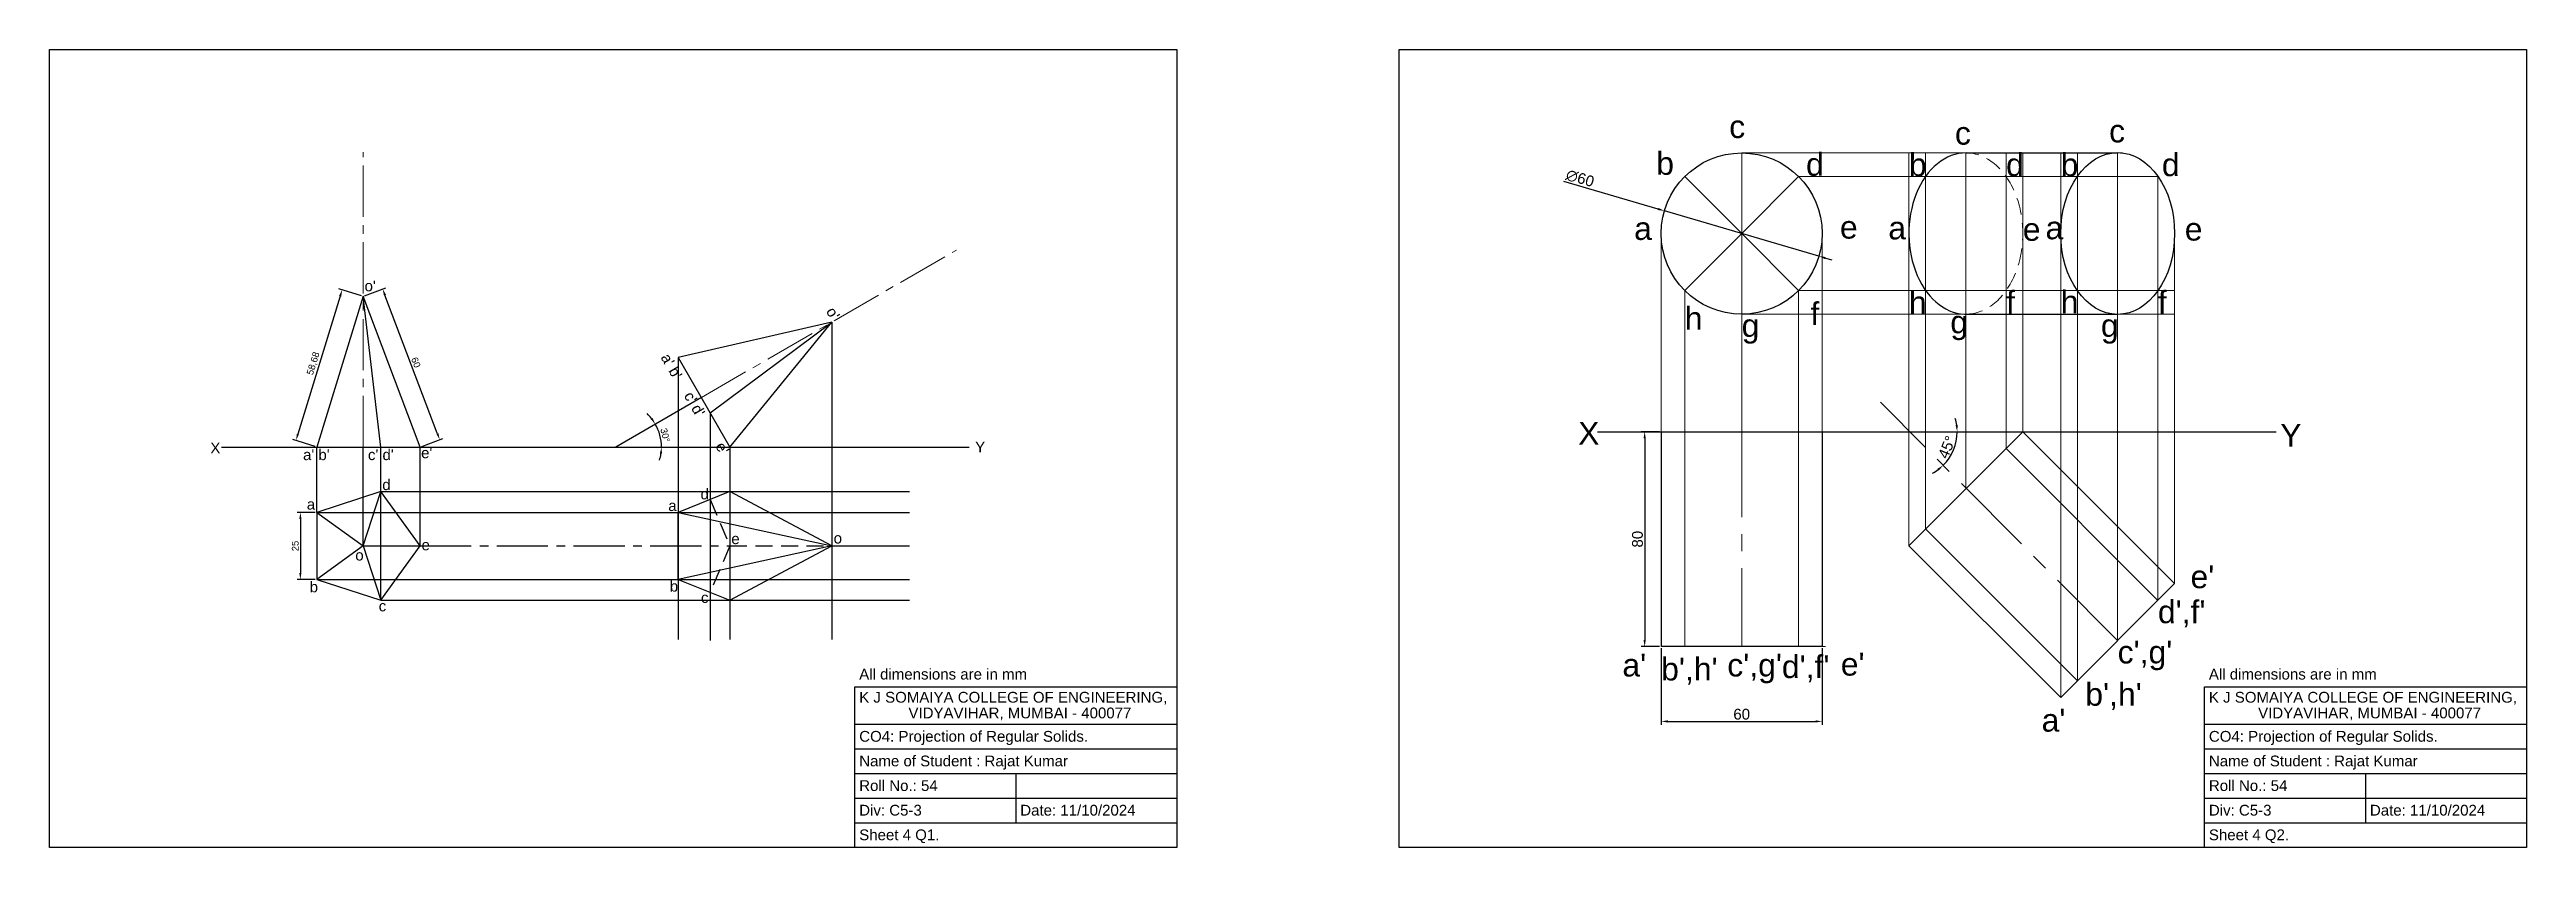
# Model space of a CAD drawing. Header units: millimetres. Extents: x 2301 to 3224, y 1606 to 1903.
import ezdxf

# ---------------------------------------------------------------- set-up
doc = ezdxf.new("R2010")
doc.units = ezdxf.units.MM
for name, pattern in [('CENTER', [50.8, 31.75, -6.35, 6.35, -6.35]), ('CENTER2', [28.575, 19.05, -3.175, 3.175, -3.175]), ('DASHED2', [9.525, 6.35, -3.175]), ('HIDDEN', [9.525, 6.35, -3.175])]:
    doc.linetypes.add(name, pattern=pattern)
doc.styles.get("Standard").update_dxf_attribs({"font": 'arial.ttf'})
doc.dimstyles.new('ISO-25', dxfattribs={"dimtxt": 2.5, "dimasz": 2.5, "dimexe": 1.25, "dimexo": 0.625, "dimtad": 1, "dimtxsty": 'Standard', "dimcen": 2.5, "dimadec": 0, "dimazin": 0, "dimtfac": 1, "dimtmove": 0, "dimatfit": 3, "dimfxl": 1, "dimarcsym": 0})

# ---------------------------------------------------------------- blocks, each defined once
blk = doc.blocks.new('*D3')
at = {"color": 0, "lineweight": -2, "transparency": 16777216}
for p, q in [((2400.12, 1730.72), (2393.33, 1730.72)), ((2394.58, 1728.22), (2394.58, 1708.22)), ((2400.12, 1705.72), (2393.33, 1705.72))]:
    blk.add_line(p, q, dxfattribs=at)
at = {"color": 0, "transparency": 16777216}
for points in [[(2394.16, 1728.22), (2394.99, 1728.22), (2394.58, 1730.72)], [(2394.16, 1708.22), (2394.99, 1708.22), (2394.58, 1705.72)]]:
    blk.add_solid(points, dxfattribs=at)
at = {"layer": 'Defpoints', "color": 0, "transparency": 16777216}
for p in [(2400.74, 1730.72), (2394.58, 1705.72), (2400.74, 1705.72)]:
    blk.add_point(p, dxfattribs=at)
at = {"color": 0, "lineweight": 9, "transparency": 16777216, "insert": (2392.67, 1718.22), "char_height": 2.5, "attachment_point": 5, "rotation": 90}
blk.add_mtext('25', dxfattribs=at)
blk = doc.blocks.new('*D6')
at = {"color": 0, "lineweight": -2, "transparency": 16777216}
for p, q in [((2418.53, 1811.39), (2426.38, 1814.37)), ((2445.59, 1760.16), (2426.1, 1811.58)), ((2439.8, 1755.29), (2447.64, 1758.26))]:
    blk.add_line(p, q, dxfattribs=at)
at = {"color": 0, "transparency": 16777216}
for points in [[(2426.49, 1811.73), (2425.71, 1811.44), (2425.21, 1813.92)], [(2445.98, 1760.3), (2445.2, 1760.01), (2446.48, 1757.82)]]:
    blk.add_solid(points, dxfattribs=at)
at = {"layer": 'Defpoints', "color": 0, "transparency": 16777216}
for p in [(2417.94, 1811.17), (2425.21, 1813.92), (2439.21, 1755.06)]:
    blk.add_point(p, dxfattribs=at)
at = {"color": 0, "transparency": 16777216, "insert": (2437.62, 1786.54), "char_height": 2.5, "attachment_point": 5, "rotation": 290.75899}
blk.add_mtext('60', dxfattribs=at)
blk = doc.blocks.new('*D7')
at = {"color": 0, "lineweight": -2, "transparency": 16777216}
for p, q in [((2409.4, 1811.17), (2393.67, 1759.85)), ((2417.35, 1811.35), (2408.94, 1813.93)), ((2400.14, 1755.25), (2391.74, 1757.82))]:
    blk.add_line(p, q, dxfattribs=at)
at = {"color": 0, "transparency": 16777216}
for points in [[(2409.01, 1811.3), (2409.8, 1811.05), (2410.14, 1813.56)], [(2393.27, 1759.97), (2394.06, 1759.73), (2392.93, 1757.46)]]:
    blk.add_solid(points, dxfattribs=at)
at = {"layer": 'Defpoints', "color": 0, "transparency": 16777216}
for p in [(2417.94, 1811.17), (2392.93, 1757.46), (2400.74, 1755.06)]:
    blk.add_point(p, dxfattribs=at)
at = {"color": 0, "transparency": 16777216, "insert": (2399.5, 1786.13), "char_height": 2.5, "attachment_point": 5, "rotation": 72.95161}
blk.add_mtext('58,68', dxfattribs=at)
blk = doc.blocks.new('*D8')
at = {"color": 0, "lineweight": -2, "transparency": 16777216}
for start, end in [(38.41464, 46.82927), (0, 30), (343.17073, 351.58536)]:
    blk.add_arc((2512.07, 1755.06), 17.04, start, end, dxfattribs=at)
at = {"color": 0, "transparency": 16777216}
for points in [[(2525.77, 1765.88), (2525.08, 1765.42), (2526.83, 1763.58)], [(2528.51, 1752.6), (2529.34, 1752.54), (2529.11, 1755.06)]]:
    blk.add_solid(points, dxfattribs=at)
at = {"layer": 'Defpoints', "color": 0, "transparency": 16777216}
for p in [(2543.97, 1773.48), (2365.15, 1755.06), (2512.06, 1755.06), (2528.08, 1760.89), (2643.77, 1755.06)]:
    blk.add_point(p, dxfattribs=at)
at = {"color": 0, "transparency": 16777216, "insert": (2530.49, 1759.46), "char_height": 2.5, "attachment_point": 5, "rotation": 283.43525}
blk.add_mtext('30°', dxfattribs=at)
blk = doc.blocks.new('*D25')
at = {"color": 0, "lineweight": -2, "transparency": 16777216}
for p, q in [((2900.97, 1760.75), (2894.2, 1760.75)), ((2895.45, 1758.25), (2895.45, 1683.25)), ((2900.97, 1680.75), (2894.2, 1680.75))]:
    blk.add_line(p, q, dxfattribs=at)
at = {"color": 0, "transparency": 16777216}
for points in [[(2895.03, 1758.25), (2895.87, 1758.25), (2895.45, 1760.75)], [(2895.03, 1683.25), (2895.87, 1683.25), (2895.45, 1680.75)]]:
    blk.add_solid(points, dxfattribs=at)
at = {"layer": 'Defpoints', "color": 0, "transparency": 16777216}
for p in [(2901.6, 1760.75), (2895.45, 1680.75), (2901.6, 1680.75)]:
    blk.add_point(p, dxfattribs=at)
at = {"color": 0, "lineweight": 9, "transparency": 16777216, "insert": (2892.78, 1720.75), "char_height": 2.5, "attachment_point": 5, "rotation": 90}
blk.add_mtext('{\\H1.60316x;80}', dxfattribs=at)
blk = doc.blocks.new('*D26')
at = {"color": 0, "lineweight": -2, "transparency": 16777216}
for p, q in [((2901.6, 1680.12), (2901.6, 1651.66)), ((2961.6, 1680.12), (2961.6, 1651.66)), ((2904.1, 1652.91), (2959.1, 1652.91))]:
    blk.add_line(p, q, dxfattribs=at)
at = {"color": 0, "transparency": 16777216}
for points in [[(2904.1, 1653.33), (2904.1, 1652.5), (2901.6, 1652.91)], [(2959.1, 1653.33), (2959.1, 1652.5), (2961.6, 1652.91)]]:
    blk.add_solid(points, dxfattribs=at)
at = {"layer": 'Defpoints', "color": 0, "transparency": 16777216}
for p in [(2901.6, 1680.75), (2961.6, 1680.75), (2961.6, 1652.91)]:
    blk.add_point(p, dxfattribs=at)
at = {"color": 0, "lineweight": 9, "transparency": 16777216, "insert": (2931.6, 1655.58), "char_height": 2.5, "attachment_point": 5}
blk.add_mtext('{\\H1.60316x;60}', dxfattribs=at)
blk = doc.blocks.new('*D27')
at = {"color": 0, "lineweight": -2, "transparency": 16777216}
for p, q in [((2865.15, 1854), (2900.41, 1843.67)), ((2960.39, 1826.1), (2902.81, 1842.97)), ((2962.78, 1825.4), (2965.18, 1824.69))]:
    blk.add_line(p, q, dxfattribs=at)
at = {"color": 0, "transparency": 16777216}
for points in [[(2900.52, 1844.07), (2900.29, 1843.27), (2902.81, 1842.97)], [(2962.9, 1825.8), (2962.67, 1825), (2960.39, 1826.1)]]:
    blk.add_solid(points, dxfattribs=at)
at = {"layer": 'Defpoints', "color": 0, "transparency": 16777216}
for p in [(2902.81, 1842.97), (2960.39, 1826.1)]:
    blk.add_point(p, dxfattribs=at)
at = {"color": 0, "lineweight": 9, "transparency": 16777216, "insert": (2871.37, 1855.08), "char_height": 2.5, "attachment_point": 5, "rotation": 343.67074}
blk.add_mtext('{\\H1.60316x;∅60}', dxfattribs=at)
blk = doc.blocks.new('*D28')
at = {"color": 0, "lineweight": -2, "transparency": 16777216}
for start, end in [(8.14095, 16.28189), (314.86771, 0), (298.58582, 306.72676)]:
    blk.add_arc((2994.27, 1760.75), 17.61, start, end, dxfattribs=at)
at = {"color": 0, "transparency": 16777216}
for points in [[(3012.11, 1763.27), (3011.28, 1763.21), (3011.87, 1760.75)], [(3004.52, 1746.95), (3005.07, 1746.32), (3006.69, 1748.27)]]:
    blk.add_solid(points, dxfattribs=at)
at = {"layer": 'Defpoints', "color": 0, "transparency": 16777216}
for p in [(2983.26, 1771.81), (2877.84, 1760.75), (3130.77, 1760.75), (3009.5, 1751.92), (3071.68, 1682.98)]:
    blk.add_point(p, dxfattribs=at)
at = {"color": 0, "lineweight": 9, "transparency": 16777216, "insert": (3008.07, 1755.01), "char_height": 2.5, "attachment_point": 5, "rotation": 67.43385}
blk.add_mtext('{\\H1.60316x;45°}', dxfattribs=at)

msp = doc.modelspace()

# ---------------------------------------------------------------- linework, layer by layer
for p, q in [((2301.117, 1903.007), (2721.117, 1903.007)), ((2301.117, 1606.007), (2301.117, 1903.007)), ((2721.117, 1903.007), (2721.117, 1606.007)), ((2803.991, 1903.007), (3223.991, 1903.007)), ((2803.991, 1606.007), (2803.991, 1903.007)), ((3223.991, 1903.007), (3223.991, 1606.007)), ((2592.559, 1801.534), (2592.559, 1683.358)), ((2535.368, 1788.381), (2535.368, 1683.358)), ((2543.971, 1773.481), (2512.059, 1755.057)), ((2547.257, 1767.79), (2547.257, 1683.094)), ((2365.155, 1755.064), (2643.771, 1755.064)), ((2400.74, 1730.715), (2400.74, 1755.064)), ((2417.945, 1718.215), (2417.945, 1755.064)), ((2424.516, 1697.99), (2424.516, 1755.064)), ((2439.211, 1718.215), (2439.211, 1755.064)), ((2494.417, 1755.064), (2519.417, 1755.064)), ((2554.604, 1755.064), (2554.604, 1683.358)), ((2424.516, 1738.441), (2621.565, 1738.441)), ((2400.74, 1730.715), (2621.565, 1730.715)), ((2535.368, 1730.715), (2535.368, 1705.715)), ((2592.559, 1718.215), (2621.565, 1718.215)), ((2400.74, 1705.715), (2621.565, 1705.715)), ((2424.516, 1697.99), (2621.565, 1697.99)), ((2601.117, 1665.83), (2721.117, 1665.83)), ((2601.117, 1606.007), (2601.117, 1665.83)), ((3103.991, 1665.83), (3223.991, 1665.83)), ((3103.991, 1606.007), (3103.991, 1665.83)), ((2721.117, 1661.007), (2721.117, 1606.007)), ((3223.991, 1661.007), (3223.991, 1606.007)), ((2601.117, 1651.84), (2721.117, 1651.84)), ((3103.991, 1651.84), (3223.991, 1651.84)), ((2601.117, 1642.674), (2721.117, 1642.674)), ((2601.117, 1633.507), (2721.117, 1633.507)), ((2661.117, 1633.507), (2661.117, 1615.174)), ((3103.991, 1642.674), (3223.991, 1642.674)), ((3103.991, 1633.507), (3223.991, 1633.507)), ((3163.991, 1633.507), (3163.991, 1615.174)), ((2601.117, 1624.34), (2721.117, 1624.34)), ((3103.991, 1624.34), (3223.991, 1624.34)), ((2601.117, 1615.174), (2721.117, 1615.174)), ((3103.991, 1615.174), (3223.991, 1615.174)), ((2721.117, 1606.007), (2301.117, 1606.007)), ((2721.117, 1606.007), (2601.117, 1606.007)), ((3223.991, 1606.007), (2803.991, 1606.007)), ((3223.991, 1606.007), (3103.991, 1606.007))]:
    msp.add_line(p, q)
at = {"linetype": 'CENTER2', "lineweight": 9}
for p, q in [((2417.945, 1755.064), (2417.945, 1864.808)), ((2543.971, 1773.481), (2639.012, 1828.353))]:
    msp.add_line(p, q, dxfattribs=at)
at = {"lineweight": 9}
for p, q in [((2931.596, 1864.534), (2931.596, 1760.747)), ((2931.596, 1864.534), (3073.484, 1864.534)), ((2993.893, 1718.334), (2993.893, 1864.534)), ((3000.107, 1724.547), (3000.107, 1864.534)), ((3015.107, 1739.547), (3015.107, 1864.561)), ((3030.107, 1754.547), (3030.107, 1864.534)), ((3036.333, 1760.747), (3036.333, 1864.534)), ((3050.462, 1661.765), (3050.462, 1864.534)), ((3056.675, 1667.979), (3056.675, 1864.534)), ((3071.675, 1682.979), (3071.675, 1864.644)), ((2931.596, 1834.534), (2910.383, 1855.747)), ((2931.596, 1834.534), (2952.809, 1855.747)), ((2952.809, 1855.747), (3086.73, 1855.747)), ((3086.675, 1697.979), (3086.675, 1855.825)), ((2901.596, 1834.534), (2901.596, 1760.747)), ((2931.596, 1834.534), (2910.383, 1813.321)), ((2931.596, 1834.534), (2952.809, 1813.321)), ((2961.596, 1760.747), (2961.596, 1834.534)), ((3092.888, 1704.192), (3092.888, 1834.534)), ((2910.383, 1813.321), (2910.383, 1760.747)), ((2952.809, 1813.321), (2952.809, 1760.747)), ((2952.809, 1813.321), (3092.888, 1813.321)), ((2931.596, 1804.534), (3092.888, 1804.534)), ((2901.596, 1760.747), (2961.596, 1760.747)), ((2902.221, 1760.747), (2962.846, 1760.747)), ((2910.383, 1760.747), (2910.383, 1680.747)), ((2952.809, 1760.747), (2952.809, 1680.747)), ((3086.675, 1697.979), (3030.107, 1754.547)), ((3056.675, 1667.979), (3000.107, 1724.547)), ((2902.221, 1680.747), (2962.846, 1680.747))]:
    msp.add_line(p, q, dxfattribs=at)
at = {"lineweight": 30}
for p, q in [((3015.107, 1864.534), (3071.675, 1864.534)), ((2417.945, 1811.169), (2400.74, 1755.064)), ((2439.211, 1755.064), (2417.945, 1811.169)), ((2424.516, 1755.064), (2417.945, 1811.169)), ((2592.559, 1801.534), (2535.368, 1788.381)), ((2547.257, 1767.79), (2592.559, 1801.534)), ((2554.604, 1755.064), (2592.559, 1801.534)), ((3015.107, 1804.508), (3071.675, 1804.424)), ((2535.368, 1788.381), (2554.604, 1755.064)), ((2400.74, 1755.064), (2439.211, 1755.064)), ((2877.843, 1760.747), (3130.773, 1760.747)), ((2901.596, 1760.747), (2901.596, 1680.747)), ((2901.596, 1760.747), (2961.596, 1760.747)), ((2961.596, 1760.747), (2961.596, 1680.747)), ((3036.32, 1760.76), (2993.893, 1718.334)), ((3092.888, 1704.192), (3036.32, 1760.76)), ((2417.945, 1718.215), (2424.516, 1738.441)), ((2554.604, 1738.441), (2535.368, 1730.715)), ((2592.559, 1718.215), (2554.604, 1738.441)), ((2400.74, 1730.715), (2417.945, 1718.215)), ((2535.368, 1730.715), (2592.559, 1718.215)), ((2535.368, 1705.715), (2535.368, 1730.715)), ((2417.945, 1718.215), (2400.74, 1705.715)), ((2417.945, 1718.215), (2424.516, 1697.99)), ((2417.945, 1718.215), (2439.211, 1718.215)), ((2592.559, 1718.215), (2535.368, 1705.715)), ((2554.604, 1697.99), (2592.559, 1718.215)), ((3050.462, 1661.765), (2993.893, 1718.334)), ((2535.368, 1705.715), (2554.604, 1697.99)), ((3050.462, 1661.765), (3092.888, 1704.192)), ((2961.596, 1680.747), (2901.596, 1680.747))]:
    msp.add_line(p, q, dxfattribs=at)
at = {"linetype": 'CENTER', "lineweight": 9}
for p, q in [((3071.675, 1682.979), (2983.257, 1771.806)), ((2931.596, 1760.747), (2931.596, 1680.747))]:
    msp.add_line(p, q, dxfattribs=at)
at = {"linetype": 'DASHED2'}
for p, q in [((2547.257, 1735.49), (2554.604, 1718.215)), ((2554.604, 1718.215), (2547.257, 1700.941)), ((2554.604, 1718.215), (2592.559, 1718.215))]:
    msp.add_line(p, q, dxfattribs=at)
at = {"linetype": 'CENTER2'}
msp.add_line((2439.211, 1718.215), (2554.604, 1718.215), dxfattribs=at)
at = {"lineweight": 30}
msp.add_lwpolyline([(2400.74, 1730.715), (2400.74, 1705.715), (2424.516, 1697.99), (2439.211, 1718.215), (2424.516, 1738.441)], close=True, dxfattribs=at)
msp.add_circle((2931.596, 1834.534), 30, dxfattribs=at)
msp.add_ellipse((3015.107, 1834.534), major_axis=(0, -30.001), ratio=0.7070721, start_param=3.1326583, end_param=6.325067, dxfattribs=at)
at = {"linetype": 'HIDDEN', "lineweight": 9}
msp.add_ellipse((3015.107, 1834.534), major_axis=(0, -30.026), ratio=0.7064847, start_param=0, end_param=3.1736344, dxfattribs=at)
at = {"lineweight": 30}
msp.add_ellipse((3071.675, 1834.534), major_axis=(0, 30.11), ratio=0.7045306, dxfattribs=at)

# ---------------------------------------------------------------- texts
for s, height, p in [("o'", 4, (2418.503, 1813.042)), ('X', 4, (2361.033, 1752.691)), ("a' b'", 4, (2395.579, 1750.184)), ("c' d'", 4, (2419.76, 1750.184)), ("e'", 4, (2439.56, 1750.892)), ('Y', 4, (2645.996, 1753.036)), ('d', 4, (2425.1, 1739.012)), ('d', 4, (2543.67, 1735.574)), ('a', 4, (2396.963, 1731.763)), ('a', 4, (2531.656, 1731.228)), ('e', 4, (2439.746, 1716.609)), ('e', 4, (2555.144, 1718.914)), ('o', 4, (2593.274, 1719.144)), ('o', 4, (2415.043, 1712.803)), ('b', 4, (2398.041, 1701.001)), ('b', 4, (2532.219, 1701.249)), ('c', 4, (2543.848, 1697.026)), ('c', 4, (2423.774, 1693.883)), ('All dimensions are in mm', 4.00791, (2602.795, 1668.513)), ('All dimensions are in mm', 4.00791, (3105.669, 1668.513)), ('K J SOMAIYA COLLEGE OF ENGINEERING, ', 4.00791, (2602.795, 1659.905)), ('K J SOMAIYA COLLEGE OF ENGINEERING, ', 4.00791, (3105.669, 1659.905)), ('VIDYAVIHAR, MUMBAI - 400077', 4.00791, (2621.131, 1654.053)), ('VIDYAVIHAR, MUMBAI - 400077', 4.00791, (3124.006, 1654.053)), ('CO4: Projection of Regular Solids.', 4.00791, (2602.795, 1645.356)), ('CO4: Projection of Regular Solids.', 4.00791, (3105.669, 1645.356)), ('Name of Student : Rajat Kumar ', 4.00791, (2602.795, 1636.189)), ('Name of Student : Rajat Kumar ', 4.00791, (3105.669, 1636.189)), ('Roll No.: 54', 4.00791, (2602.795, 1627.023)), ('Roll No.: 54', 4.00791, (3105.669, 1627.023)), ('Div: C5-3 ', 4.0079, (2602.795, 1617.856)), ('Date: 11/10/2024', 4.00791, (2662.795, 1617.856)), ('Div: C5-3 ', 4.0079, (3105.669, 1617.856)), ('Date: 11/10/2024', 4.00791, (3165.669, 1617.856)), ('Sheet 4 Q1.', 4.00791, (2602.795, 1608.689)), ('Sheet 4 Q2. ', 4.00791, (3105.669, 1608.689))]:
    msp.add_text(s, height=height).set_placement(p)
for s, p in [("o'", (2590.285, 1805.638)), ("a' b'", (2528.705, 1788.423)), ("c' d'", (2537.335, 1774.19)), ("e'", (2549.068, 1755.415))]:
    msp.add_text(s, height=4, rotation=300).set_placement(p)
at = {"lineweight": 9}
for s, p in [('X', (2870.664, 1755.916)), ('Y', (3132.256, 1755.188))]:
    msp.add_text(s, height=8.5, dxfattribs=at).set_placement(p)
at = {"lineweight": 9, "char_height": 8.5, "attachment_point": 1}
for s, width, insert in [('c', 10.6771, (2926.944, 1878.564)), ('c', 10.6771, (3011.048, 1876.119)), ('c', 10.6771, (3068.49, 1876.93)), ('b', 22.32485, (2899.766, 1864.898)), ('d', 13.58905, (2955.578, 1864.534)), ('b', 22.32485, (2993.893, 1864.405)), ('d', 13.58905, (3030.107, 1864.405)), ('b', 22.32485, (3050.462, 1864.387)), ('d', 13.58905, (3088.16, 1864.387)), ('a', 17.95695, (2891.515, 1840.654)), ('e', 27.66341, (2968.196, 1841.139)), ('a', 17.95695, (2986.216, 1840.855)), ('e', 27.66341, (3036.333, 1840.336)), ('a', 17.95695, (3044.794, 1840.902)), ('e', 27.66341, (3096.678, 1840.413)), ('f', 15.53034, (2957.203, 1808.928)), ('h', 22.32486, (2993.893, 1813.034)), ('f', 15.53034, (3030.107, 1813.179)), ('h', 22.32486, (3050.462, 1813.321)), ('f', 15.53034, (3086.675, 1813.179)), ('h', 22.32486, (2910.383, 1807.197)), ('g', 13.10372, (2931.596, 1804.534)), ('g', 13.10372, (3009.329, 1805.853)), ('g', 13.10372, (3065.448, 1804.534)), ("e'", 13.74288, (3098.821, 1711.003)), ("d',f'", 13.58905, (3086.675, 1697.979)), ("c',g'", 10.6771, (3071.675, 1682.979)), ("a'", 17.95695, (2887.147, 1678.127)), ("b',h'", 22.32485, (2901.596, 1676.673)), ("c',g'", 10.6771, (2926.228, 1678.127)), ("d',f'", 13.58905, (2946.575, 1677.552)), ("e'", 13.74288, (2968.518, 1678.463)), ("b',h'", 22.32485, (3059.629, 1667.269)), ("a'", 17.95695, (3043.341, 1657.606))]:
    msp.add_mtext_dynamic_manual_height_columns(s, width=width, gutter_width=42.5, heights=[0], dxfattribs=dict(at, insert=insert))

# ---------------------------------------------------------------- dimensions: what is measured, and where the dimension line sits
at = {"lineweight": 9}
dim = msp.add_diameter_dim_2p(p1=(2960.386, 1826.099), p2=(2902.806, 1842.969), text='{\\H1.60316x;<>}', dimstyle='ISO-25', dxfattribs=at)
dim.commit()
dim.dimension.update_dxf_attribs({"geometry": '*D27', "text_midpoint": (2870.591, 1852.407), "dimtype": 163})
for p1, p2, distance, picture, middle in [((2417.945, 1811.169), (2400.74, 1755.064), -8.167, '*D7', (2399.501, 1786.134)), ((2439.211, 1755.064), (2417.945, 1811.169), -7.769, '*D6', (2437.621, 1786.544))]:
    dim = msp.add_aligned_dim(p1=p1, p2=p2, distance=distance, dimstyle='ISO-25')
    dim.commit()
    dim.dimension.update_dxf_attribs({"geometry": picture, "text_midpoint": middle})
dim = msp.add_angular_dim_2l(base=(2528.082, 1760.891), line1=((2365.155, 1755.064), (2643.771, 1755.064)), line2=((2543.971, 1773.481), (2512.059, 1755.057)), dimstyle='ISO-25')
dim.commit()
dim.dimension.update_dxf_attribs({"geometry": '*D8', "text_midpoint": (2528.643, 1759.023), "dimtype": 162})
dim = msp.add_angular_dim_2l(base=(3009.502, 1751.919), line1=((2877.843, 1760.747), (3130.773, 1760.747)), line2=((3071.675, 1682.979), (2983.257, 1771.806)), text='{\\H1.60316x;<>}', dimstyle='ISO-25', dxfattribs=at)
dim.commit()
dim.dimension.update_dxf_attribs({"geometry": '*D28', "text_midpoint": (3008.067, 1755.011)})
for p1, p2, distance, picture, middle in [((2901.596, 1760.747), (2901.596, 1680.747), -6.147, '*D25', (2892.777, 1720.747)), ((2901.596, 1680.747), (2961.596, 1680.747), -27.835, '*D26', (2931.596, 1655.583))]:
    dim = msp.add_aligned_dim(p1=p1, p2=p2, distance=distance, text='{\\H1.60316x;<>}', dimstyle='ISO-25', dxfattribs=at)
    dim.commit()
    dim.dimension.update_dxf_attribs({"geometry": picture, "text_midpoint": middle})
dim = msp.add_linear_dim(base=(2394.576, 1705.715), p1=(2400.74, 1730.715), p2=(2400.74, 1705.715), angle=90, dimstyle='ISO-25', dxfattribs=at)
dim.commit()
dim.dimension.update_dxf_attribs({"geometry": '*D3', "text_midpoint": (2394.576, 1718.215), "dimtype": 160})

doc.saveas('drawing.dxf')
